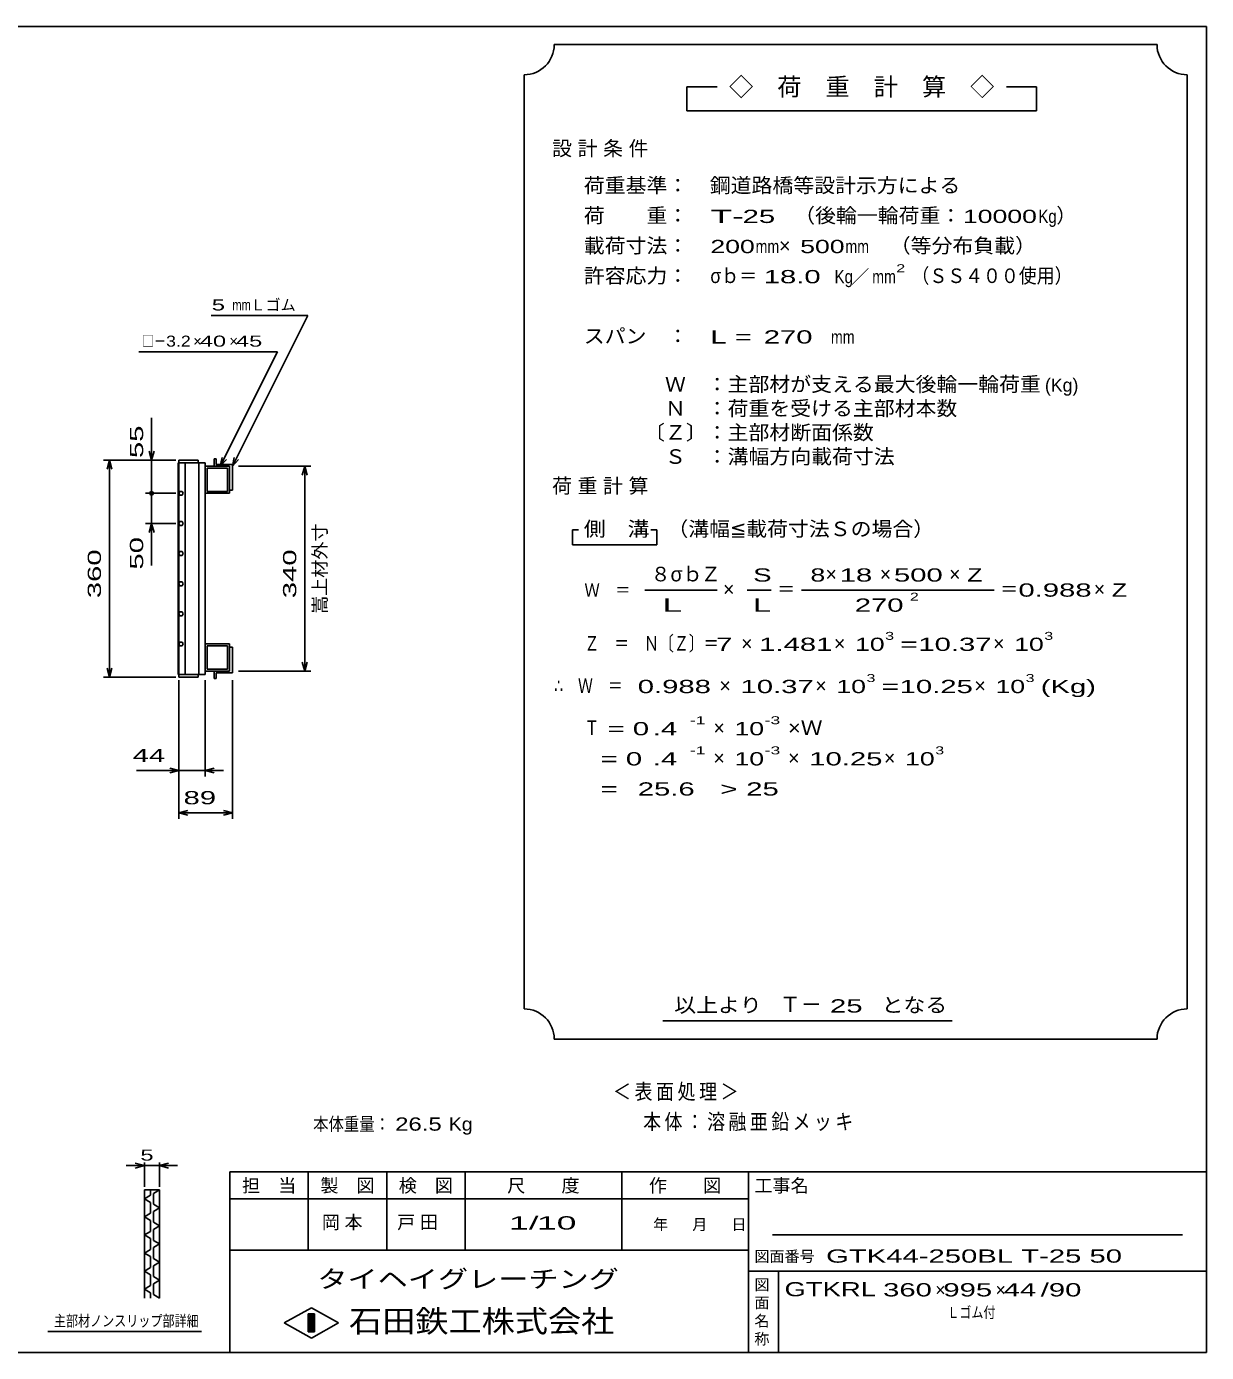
# Model space of a CAD drawing. Units: millimetres, scale not verified. Extents: x -1820 to 1731, y -1282 to 1054.
# Drawn here: x -227 to 1731, y -1146 to 1054 of the extents above; entities that cross this region are included whole.
import ezdxf
from ezdxf.enums import TextEntityAlignment as Align

# ---------------------------------------------------------------- set-up
doc = ezdxf.new("R2010")
doc.units = ezdxf.units.MM
doc.header["$LTSCALE"] = 10
for name, color, linetype, lineweight in [('0_2', 150, 'Continuous', 25), ('16', 3, 'Continuous', 25), ('22', 4, 'Continuous', 25), ('24', 2, 'Continuous', 25), ('32', 4, 'Continuous', 25)]:
    doc.layers.add(name, color=color, linetype=linetype, lineweight=lineweight)
doc.styles.add('ベクトル', font='')
doc.styles.get('ベクトル').set_extended_font_data('ベクトル')

msp = doc.modelspace()

# ---------------------------------------------------------------- linework, layer by layer
at = {"layer": '0_2'}
for p, q in [((-1729, 1053.5), (1731, 1053.5)), ((1731, 1053.5), (1731, -1146.5)), ((1731, -846.5), (111, -846.5)), ((111, -846.5), (111, -1146.5)), ((241, -846.5), (241, -976.5)), ((371, -976.5), (371, -846.5)), ((501, -846.5), (501, -976.5)), ((761, -976.5), (761, -846.5)), ((971, -846.5), (971, -1146.5)), ((971, -891.5), (111, -891.5)), ((1691, -951.5), (1011, -951.5)), ((111, -976.5), (971, -976.5)), ((971, -1011.5), (1731, -1011.5)), ((1021, -1146.5), (1021, -1011.5)), ((201, -1097.5), (246, -1072.5)), ((246, -1072.5), (291, -1097.5)), ((246, -1122.5), (201, -1097.5)), ((241, -1082.5), (251, -1082.5)), ((241, -1112.5), (241, -1082.5)), ((241, -1082.5), (243, -1082.5)), ((243, -1082.5), (243, -1112.5)), ((245, -1112.5), (245, -1082.5)), ((245, -1082.5), (247, -1082.5)), ((291, -1097.5), (246, -1122.5)), ((247, -1082.5), (247, -1112.5)), ((249, -1112.5), (249, -1082.5)), ((249, -1082.5), (251, -1082.5)), ((251, -1082.5), (251, -1112.5)), ((251, -1082.5), (251, -1112.5)), ((251, -1112.5), (241, -1112.5)), ((243, -1112.5), (245, -1112.5)), ((247, -1112.5), (249, -1112.5)), ((1731, -1146.5), (-1729, -1146.5))]:
    msp.add_line(p, q, dxfattribs=at)
at = {"layer": '16'}
for p, q in [((58, 334), (26, 334)), ((26, 334), (26, 329.5)), ((58, 329.5), (58, 334)), ((88, 336), (85, 336)), ((85, 336), (85, 324)), ((88, 327), (88, 336)), ((25.3, -21.5), (25.3, 329.5)), ((25.3, 329.5), (26, 329.5)), ((26, 329.5), (58, 329.5)), ((26, 329.5), (26, -21.5)), ((70, 329.5), (26, 329.5)), ((36.5, 329.5), (36.5, -21.5)), ((59.5, -21.5), (59.5, 329.5)), ((70, -21.5), (70, 329.5)), ((70, 324), (110, 324)), ((70, 279), (70, 324)), ((73, 321), (107, 321)), ((73, 282), (73, 321)), ((85, 324), (110, 324)), ((115, 327), (88, 327)), ((107, 321), (107, 282)), ((110, 324), (110, 279)), ((110, 324), (110, 284)), ((115, 284), (115, 327)), ((27.85, 282.24), (26, 278.98)), ((26, 278.98), (27.9, 275.74)), ((31.6, 282.26), (27.85, 282.24)), ((27.9, 275.74), (31.65, 275.76)), ((33.5, 279), (31.6, 282.26)), ((31.65, 275.76), (33.5, 279.02)), ((110, 279), (70, 279)), ((107, 282), (73, 282)), ((110, 284), (115, 284)), ((27.85, 232.24), (26, 228.98)), ((26, 228.98), (27.9, 225.74)), ((31.6, 232.26), (27.85, 232.24)), ((27.9, 225.74), (31.65, 225.76)), ((33.5, 229), (31.6, 232.26)), ((31.65, 225.76), (33.5, 229.02)), ((27.85, 182.24), (26, 178.98)), ((26, 178.98), (27.9, 175.74)), ((31.6, 182.26), (27.85, 182.24)), ((33.5, 179), (31.6, 182.26)), ((31.65, 175.76), (33.5, 179.02)), ((27.9, 175.74), (31.65, 175.76)), ((27.85, 132.24), (26, 128.98)), ((31.6, 132.26), (27.85, 132.24)), ((33.5, 129), (31.6, 132.26)), ((26, 128.98), (27.9, 125.74)), ((27.9, 125.74), (31.65, 125.76)), ((31.65, 125.76), (33.5, 129.02)), ((27.85, 82.24), (26, 78.98)), ((26, 78.98), (27.9, 75.74)), ((31.6, 82.26), (27.85, 82.24)), ((27.9, 75.74), (31.65, 75.76)), ((33.5, 79), (31.6, 82.26)), ((31.65, 75.76), (33.5, 79.02)), ((27.85, 32.24), (26, 28.98)), ((26, 28.98), (27.9, 25.74)), ((31.6, 32.26), (27.85, 32.24)), ((27.9, 25.74), (31.65, 25.76)), ((33.5, 29), (31.6, 32.26)), ((31.65, 25.76), (33.5, 29.02)), ((110, 29), (70, 29)), ((70, 29), (70, -16)), ((107, 26), (73, 26)), ((73, 26), (73, -13)), ((107, -13), (107, 26)), ((110, -16), (110, 29)), ((110, 24), (115, 24)), ((110, -16), (110, 24)), ((115, 24), (115, -19)), ((26, -21.5), (25.3, -21.5)), ((26, -21.5), (58, -21.5)), ((26, -26), (26, -21.5)), ((26, -21.5), (70, -21.5)), ((58, -21.5), (58, -26)), ((70, -16), (110, -16)), ((73, -13), (107, -13)), ((85, -28), (85, -16)), ((85, -16), (110, -16)), ((115, -19), (88, -19)), ((88, -19), (88, -28)), ((58, -26), (26, -26)), ((88, -28), (85, -28))]:
    msp.add_line(p, q, dxfattribs=at)
at = {"layer": '22'}
for p, q in [((80, 574), (240, 574)), ((115, 324), (240, 574)), ((-40, 514), (190, 514)), ((95, 324), (190, 514)), ((-19, 334), (-19, 404)), ((-99, 334), (21, 334)), ((-93, 319), (-89, 334)), ((-85, 319), (-89, 334)), ((-89, -26), (-89, 334)), ((21, 334), (-29, 334)), ((-19, 334), (-23, 349)), ((-15, 349), (-19, 334)), ((-19, 334), (-19, 279)), ((95, 324), (98, 338.6)), ((95, 324), (105, 335)), ((115, 324), (118, 338.6)), ((115, 324), (125, 335)), ((125, 324), (245, 324)), ((231, 309), (235, 324)), ((239, 309), (235, 324)), ((235, -16), (235, 324)), ((-29, 279), (21, 279)), ((-19, 229), (-19, 279)), ((-29, 229), (21, 229)), ((-23, 214), (-19, 229)), ((-15, 214), (-19, 229)), ((-19, 159), (-19, 229)), ((-89, -26), (-93, -11)), ((-89, -26), (-85, -11)), ((125, -16), (245, -16)), ((235, -16), (231, -1)), ((235, -16), (239, -1)), ((-99, -26), (21, -26)), ((26, -191), (26, -31)), ((26, -261), (26, -31)), ((70, -191), (70, -31)), ((115, -261), (115, -31)), ((-44, -181), (26, -181)), ((26, -181), (11, -177)), ((11, -185), (26, -181)), ((26, -181), (70, -181)), ((70, -181), (85, -177)), ((85, -185), (70, -181)), ((70, -181), (100, -181)), ((26, -251), (41, -247)), ((41, -255), (26, -251)), ((26, -251), (115, -251)), ((115, -251), (100, -247)), ((100, -255), (115, -251))]:
    msp.add_line(p, q, dxfattribs=at)
msp.add_circle((-19, 279), 3, dxfattribs=at)
at = {"layer": '24', "color": 4}
for p, q in [((1649, 1023.5), (649, 1023.5)), ((599, 973.5), (599, -576.5)), ((1699, -576.5), (1699, 973.5)), ((919, 953.5), (869, 953.5)), ((869, 953.5), (869, 913.5)), ((1449, 953.5), (1399, 953.5)), ((1449, 913.5), (1449, 953.5)), ((869, 913.5), (1449, 913.5)), ((689, 218.5), (679, 218.5)), ((679, 218.5), (679, 193.5)), ((819, 218.5), (809, 218.5)), ((819, 193.5), (819, 218.5)), ((679, 193.5), (819, 193.5)), ((799, 118.5), (919, 118.5)), ((969, 118.5), (1009, 118.5)), ((1059, 118.5), (1379, 118.5)), ((829, -596.5), (1309, -596.5)), ((649, -626.5), (1649, -626.5))]:
    msp.add_line(p, q, dxfattribs=at)
for centre, start, end in [((599, 1023.5), 270, 0), ((1699, 1023.5), 180, 270), ((599, -626.5), 0, 90), ((1699, -626.5), 90, 180)]:
    msp.add_arc(centre, 50, start, end, dxfattribs=at)
at = {"layer": '32'}
for p, q in [((-31, -836.5), (-46, -832.5)), ((-31, -871.5), (-31, -831.5)), ((-6, -831.5), (-6, -871.5)), ((-6, -836.5), (9, -832.5)), ((-31, -836.5), (-61, -836.5)), ((-46, -840.5), (-31, -836.5)), ((-31, -836.5), (-6, -836.5)), ((9, -840.5), (-6, -836.5)), ((-6, -836.5), (24, -836.5)), ((-31, -876.5), (-6, -876.5)), ((-31, -1056.5), (-31, -876.5)), ((-21, -876.5), (-21, -885.5)), ((-6, -876.5), (-16, -882.5)), ((-6, -876.5), (-6, -1056.5)), ((-21, -885.5), (-31, -891.5)), ((-31, -891.5), (-21, -897.5)), ((-21, -897.5), (-21, -915.5)), ((-16, -882.5), (-16, -900.5)), ((-16, -900.5), (-6, -906.5)), ((-21, -915.5), (-31, -921.5)), ((-31, -921.5), (-21, -927.5)), ((-6, -906.5), (-16, -912.5)), ((-16, -912.5), (-16, -930.5)), ((-21, -945.5), (-31, -951.5)), ((-21, -927.5), (-21, -945.5)), ((-16, -930.5), (-6, -936.5)), ((-6, -936.5), (-16, -942.5)), ((-16, -942.5), (-16, -960.5)), ((-31, -951.5), (-21, -957.5)), ((-21, -957.5), (-21, -975.5)), ((-16, -960.5), (-6, -966.5)), ((-6, -966.5), (-16, -972.5)), ((-21, -975.5), (-31, -981.5)), ((-31, -981.5), (-21, -987.5)), ((-21, -987.5), (-21, -1005.5)), ((-16, -972.5), (-16, -990.5)), ((-21, -1005.5), (-31, -1011.5)), ((-31, -1011.5), (-21, -1017.5)), ((-16, -990.5), (-6, -996.5)), ((-6, -996.5), (-16, -1002.5)), ((-16, -1002.5), (-16, -1020.5)), ((-21, -1017.5), (-21, -1035.5)), ((-16, -1020.5), (-6, -1026.5)), ((-6, -1026.5), (-16, -1032.5)), ((-16, -1032.5), (-16, -1050.5)), ((-21, -1035.5), (-31, -1041.5)), ((-31, -1041.5), (-21, -1047.5)), ((-21, -1047.5), (-21, -1056.5)), ((-16, -1050.5), (-6, -1056.5)), ((64, -1111.5), (-191, -1111.5))]:
    msp.add_line(p, q, dxfattribs=at)

# ---------------------------------------------------------------- texts
at = {"layer": '0_2', "style": 'ベクトル'}
for s, height, p in [('担\u3000当', 21.99, (131, -869.5)), ('製\u3000図', 21.99, (261, -869.5)), ('検\u3000図', 21.99, (391, -869.5)), ('尺\u3000\u3000度', 21.99, (571, -869.5)), ('作\u3000\u3000図', 21.99, (806, -869.5)), ('工事名', 21.99, (981, -869.5)), ('年', 18.33, (813, -934)), ('月', 18.33, (878, -934)), ('日', 18.33, (943, -934)), ('図面番号', 18.33, (981, -987)), ('図', 18.33, (981, -1034)), ('面', 18.33, (981, -1064)), ('名', 18.33, (981, -1094)), ('称', 18.33, (981, -1124))]:
    msp.add_text(s, height=height, dxfattribs=at).set_placement(p, align=Align.MIDDLE_LEFT)
at = {"layer": '0_2', "color": 222, "style": 'ベクトル'}
for s, height, width, p in [('タイヘイグレーチング', 29.33, 1.25, (256, -1024.5)), ('石田鉄工株式会社', 36.66, 1.1, (308.5, -1094.5))]:
    msp.add_text(s, height=height, dxfattribs=dict(at, width=width)).set_placement(p, align=Align.MIDDLE_LEFT)
at = {"layer": '22', "color": 2, "style": 'ベクトル'}
for s, height, width, p in [(' 5 ', 18.33, 1.6, (70, 591.5)), ('mm', 18.33, 0.75, (115, 591.5)), ('□－', 18.33, 0.8, (-35, 531.5)), ('3.2', 18.33, 1.2, (5, 531.5)), (' 40 ', 18.33, 1.6, (50, 531.5)), (' 45 ', 18.33, 1.6, (110, 531.5)), (' 44 ', 21.99, 1.65, (-64, -156)), (' 89 ', 21.99, 1.65, (20.5, -226)), ('本体重量：', 21.99, 0.85, (249, -767.5)), (' 26.5', 21.99, 1.35, (374, -767.5)), ('Kg', 21.99, 1.1, (474, -767.5)), ('1/', 21.99, 2, (574, -931.5)), (' 10 ', 21.99, 2, (604, -931.5)), ('GTK44-250BL T-25 50                      ', 21.99, 1.65, (1100, -986.5)), ('GTKRL', 23.46, 1.45, (1031, -1041.5)), (' 360 ', 21.99, 1.65, (1181, -1042.5)), (' 995 ', 21.99, 1.65, (1281, -1042.5)), (' 44 ', 21.99, 1.65, (1381, -1042.5)), ('/', 21.99, 1.65, (1456, -1042.5)), (' 90 ', 21.99, 1.65, (1456, -1042.5)), ('Ｌゴム付', 18.33, 0.8, (1301, -1080))]:
    msp.add_text(s, height=height, dxfattribs=dict(at, width=width)).set_placement(p, align=Align.MIDDLE_LEFT)
for s, height, p in [('Ｌゴム', 18.33, (145, 591.5)), ('×', 18.33, (50, 531.5)), ('×', 18.33, (110, 531.5)), ('×', 21.99, (1281, -1042.5)), ('×', 21.99, (1381, -1042.5))]:
    msp.add_text(s, height=height, dxfattribs=at).set_placement(p, align=Align.MIDDLE_LEFT)
at = {"layer": '22', "color": 2, "style": 'ベクトル', "width": 1.65}
for s, p in [(' 55 ', (-44, 324)), (' 50 ', (-44, 139)), (' 360 ', (-114, 91.5)), (' 340', (210, 91.5))]:
    msp.add_text(s, height=21.99, rotation=90, dxfattribs=at).set_placement(p, align=Align.MIDDLE_LEFT)
at = {"layer": '22', "color": 2, "style": 'ベクトル'}
msp.add_text('嵩上材外寸', height=21.99, rotation=90, dxfattribs=at).set_placement((260, 79), align=Align.MIDDLE_LEFT)
at = {"layer": '22', "color": 2, "attachment_point": 4, "style": 'ベクトル'}
for s, insert, char_height in [('\\T1.2;\\W0.85;＜表面処理＞', (746.5, -715), 25.66), ('\\T1.19;\\W0.85;本体：溶融亜鉛メッキ', (796.5, -765), 25.66), ('\\T1.25;岡本\u3000', (263.5, -931.5), 21.99), ('\\T1.25;戸田\u3000', (388.5, -931.5), 21.99)]:
    msp.add_mtext(s, dxfattribs=dict(at, insert=insert, char_height=char_height))
at = {"layer": '24', "style": 'ベクトル'}
for s, height, p in [('◇\u3000荷\u3000重\u3000計\u3000算\u3000◇', 29.33, (939, 953.5)), ('）', 24.19, (1482, 740)), ('×', 24.19, (1022, 690)), ('／', 21.99, (1141.5, 638.5)), ('(Kg)', 21.99, (1463, 458.5)), ('８', 24.19, (809, 145)), ('σｂ', 24.19, (842, 145)), ('Ｚ', 24.19, (892, 145)), ('×', 24.19, (1099, 145)), ('×', 24.19, (1189, 145)), ('×', 24.19, (1304, 145)), ('×', 24.19, (929, 120)), ('×', 24.19, (1544, 120)), ('×', 24.19, (959, 30)), ('×', 24.19, (1113, 30)), ('×', 24.19, (1377, 30)), ('×', 24.19, (923, -40)), ('×', 24.19, (1082, -40)), ('×', 24.19, (1346, -40)), ('×', 24.19, (913, -110)), ('×', 24.19, (913, -160)), ('×', 24.19, (1037, -160)), ('×', 24.19, (1196, -160)), ('Ｔ－', 25.66, (1023, -569))]:
    msp.add_text(s, height=height, dxfattribs=at).set_placement(p, align=Align.MIDDLE_LEFT)
for s, height, width, p in [('荷重基準：\u3000', 24.19, 1.05, (698, 790)), ('鋼道路橋等設計示方による', 24.19, 1.05, (907, 790)), ('荷\u3000\u3000重：\u3000', 24.19, 1.05, (698, 740)), ('T-', 21.99, 2, (908, 738.5)), (' 25 ', 21.99, 1.65, (948, 738.5)), ('（後輪一輪荷重：', 24.19, 1.05, (1047, 740)), ('10000', 21.99, 1.5, (1327, 738.5)), ('Kg', 21.99, 0.85, (1452, 738.5)), ('載荷寸法：\u3000', 24.19, 1.05, (698, 690)), ('\u3000（等分布負載）', 24.19, 1.05, (1171, 690)), ('200', 21.99, 1.5, (908, 688.5)), ('mm', 21.99, 0.8, (983, 688.5)), ('500', 21.99, 1.5, (1057, 688.5)), ('mm', 21.99, 0.8, (1132, 688.5)), ('許容応力：\u3000', 24.19, 1.05, (698, 640)), ('σｂ＝', 24.19, 0.9, (908, 640)), (' 18.0', 21.99, 1.65, (983, 638.5)), ('Kg', 21.99, 0.85, (1114, 638.5)), ('mm', 21.99, 0.8, (1176.5, 638.5)), ('2', 13.2, 1.5, (1216.5, 652.5)), ('（ＳＳ４００使用）', 24.19, 0.9, (1241.5, 640)), ('スパン\u3000：\u3000', 24.19, 1.05, (698, 540)), ('L =', 21.99, 1.65, (908, 538.5)), (' 270 ', 21.99, 1.65, (983, 538.5)), ('mm', 21.99, 0.8, (1108, 538.5)), ('\u3000Ｗ\u3000：主部材が支える最大後輪一輪荷重', 24.19, 1.05, (798, 460)), ('\u3000Ｎ\u3000：荷重を受ける主部材本数', 24.19, 1.05, (798, 420)), ('〔Ｚ〕：主部材断面係数', 24.19, 1.05, (798, 380)), ('\u3000Ｓ\u3000：溝幅方向載荷寸法', 24.19, 1.05, (798, 340)), ('側\u3000溝', 24.19, 1.1, (698, 220)), ('\u3000（溝幅≦載荷寸法Ｓの場合）', 24.19, 1.05, (802, 220)), ('S', 21.99, 1.55, (979, 143.5)), ('8', 21.99, 1.5, (1074, 143.5)), (' 18 ', 21.99, 1.65, (1109, 143.5)), (' 500 ', 21.99, 1.65, (1199, 143.5)), ('Z', 21.99, 1.4, (1334, 143.5)), ('Ｗ\u3000＝', 21.99, 0.85, (699, 118.5)), ('＝', 24.19, 0.9, (1019, 120)), ('2', 13.2, 1.5, (1239, 107.5)), ('＝', 24.19, 0.9, (1389, 120)), ('0.988', 21.99, 1.65, (1419, 118.5)), ('Z', 21.99, 1.4, (1574, 118.5)), ('L', 21.99, 1.8, (979, 93.5)), (' 270 ', 21.99, 1.65, (1134, 93.5)), ('Ｚ\u3000＝\u3000Ｎ〔Ｚ〕＝', 24.19, 0.75, (699, 30)), ('3', 13.2, 1.5, (1198, 42.5)), ('3', 13.2, 1.5, (1462, 42.5)), (' 7 ', 21.99, 1.65, (904, 28.5)), ('1.481', 21.99, 1.65, (989, 28.5)), ('10', 21.99, 1.5, (1148, 28.5)), ('=', 21.99, 1.7, (1223, 28.5)), ('10.37', 21.99, 1.65, (1253, 28.5)), ('10', 21.99, 1.5, (1412, 28.5)), ('3', 13.2, 1.5, (1167, -27.5)), ('3', 13.2, 1.5, (1431, -27.5)), ('∴\u3000Ｗ\u3000＝', 24.19, 0.75, (649, -40)), (' 0.988', 21.99, 1.65, (774, -41.5)), ('10.37', 21.99, 1.65, (958, -41.5)), ('10', 21.99, 1.5, (1117, -41.5)), ('=', 21.99, 1.7, (1192, -41.5)), ('10.25', 21.99, 1.65, (1222, -41.5)), ('10', 21.99, 1.5, (1381, -41.5)), ('(Kg)', 21.99, 1.65, (1456, -41.5)), ('Ｔ', 24.19, 0.75, (699, -110)), (' = 0', 21.99, 1.65, (724, -111.5)), (' .4 ', 21.99, 1.65, (799, -111.5)), ('-1', 13.2, 1.65, (874, -97.5)), ('10', 21.99, 1.5, (948, -111.5)), ('-3', 13.2, 1.65, (998, -97.5)), ('×Ｗ', 24.19, 1.1, (1037, -110)), ('  = 0', 21.99, 1.65, (699, -161.5)), (' .4 ', 21.99, 1.65, (799, -161.5)), ('-1', 13.2, 1.65, (874, -147.5)), ('10', 21.99, 1.5, (948, -161.5)), ('-3', 13.2, 1.65, (998, -147.5)), ('10.25', 21.99, 1.65, (1072, -161.5)), ('10', 21.99, 1.5, (1231, -161.5)), ('3', 13.2, 1.5, (1281, -147.5)), ('  =', 21.99, 1.65, (699, -211.5)), (' 25.6', 21.99, 1.65, (774, -211.5)), ('>', 21.99, 1.7, (924, -211.5)), (' 25 ', 21.99, 1.65, (954, -211.5)), ('以上より\u3000', 24.19, 1.1, (848, -570)), (' 25 ', 21.99, 1.65, (1093, -571.5)), ('となる', 24.19, 1.1, (1192, -570))]:
    msp.add_text(s, height=height, dxfattribs=dict(at, width=width)).set_placement(p, align=Align.MIDDLE_LEFT)
at = {"layer": '24', "attachment_point": 4, "style": 'ベクトル'}
for s, insert, char_height in [('\\T1.28;設計条件', (645.5, 850), 24.19), ('\\T1.28;荷重計算', (645.5, 290), 24.19), ('\\T1.5;\\W2;\\~L\\~', (804, 93.5), 21.99)]:
    msp.add_mtext(s, dxfattribs=dict(at, insert=insert, char_height=char_height))
at = {"layer": '32', "color": 2, "style": 'ベクトル'}
for s, width, p in [(' 5 ', 1.6, (-48.5, -819)), ('主部材ノンスリップ部詳細', 0.8, (-181, -1094))]:
    msp.add_text(s, height=18.33, dxfattribs=dict(at, width=width)).set_placement(p, align=Align.MIDDLE_LEFT)

doc.saveas('drawing.dxf')
